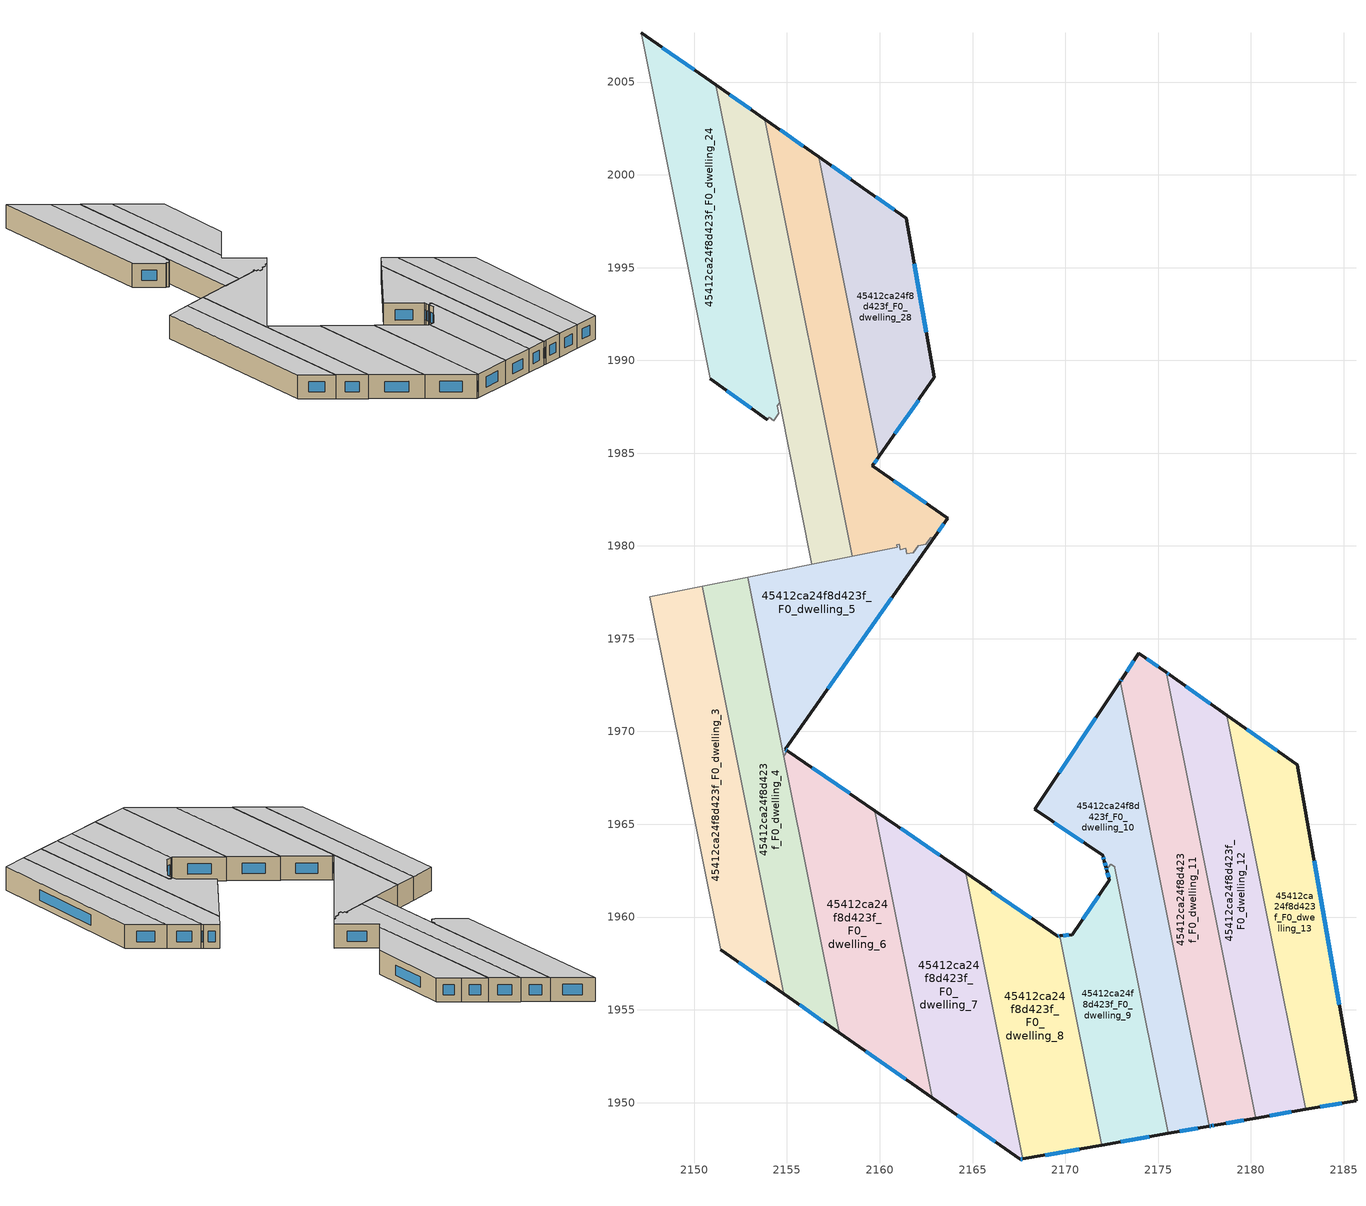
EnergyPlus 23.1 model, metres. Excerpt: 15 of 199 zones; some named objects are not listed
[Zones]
45412ca24f8d423f_F0_dwelling_10
 floor ground (EU_floor_Construction): 2172.96,1972.7 2177.76,1948.72 2175.55,1948.34 2172.67,1962.7 2172.44,1962.86 2172.27,1962.61 2172.2,1962.66 2172.02,1963.32 2168.35,1965.8 z0
 wall outside (EU_wall_Construction): 2172.96,1972.7 2168.35,1965.8 2172.02,1963.32 2172.1,1963.02 2172.2,1962.66 / 2175.55,1948.34 2177.76,1948.72 z0:3
 wall to 45412ca24f8d423f_F0_dwelling_9 (EU_wall_Construction): 2172.2,1962.66 2172.27,1962.61 2172.44,1962.86 2172.67,1962.7 2172.67,1962.67 / 2172.68,1962.67 2175.55,1948.34 z0:3
 wall to 45412ca24f8d423f_F0_dwelling_11 (EU_wall_Construction): 2177.76,1948.73 2172.96,1972.7 z0:3
 window (EU_Window_Construction): 2172.13,1962.91 2172.17,1962.76 / 2172.04,1963.23 2172.08,1963.1 / 2169.4,1965.09 2170.97,1964.03 / 2171.64,1970.73 2169.67,1967.77 / 2176.18,1948.45 2177.13,1948.61 z0.86:2.14
 ceiling to 45412ca24f8d423f_F1_dwelling_10 (EU_floor_Construction): 2177.76,1948.72 2172.96,1972.7 2168.35,1965.8 2172.02,1963.32 2172.2,1962.66 2172.27,1962.61 2172.44,1962.86 2172.67,1962.7 2175.55,1948.34 z3
45412ca24f8d423f_F0_dwelling_11
 floor ground (EU_floor_Construction): 2175.44,1973.18 2180.26,1949.16 2178.06,1948.78 2177.86,1948.74 2177.76,1948.72 2172.96,1972.7 2173.03,1972.82 2173.97,1974.22 z0
 wall outside (EU_wall_Construction): 2177.76,1948.72 2177.86,1948.74 2178.06,1948.78 2180.26,1949.16 / 2175.44,1973.18 2173.97,1974.22 2173.03,1972.82 2172.96,1972.7 z0:3
 wall to 45412ca24f8d423f_F0_dwelling_12 (EU_wall_Construction): 2180.26,1949.16 2175.44,1973.18 z0:3
 window (EU_Window_Construction): 2177.92,1948.75 2178,1948.77 / 2177.79,1948.73 2177.83,1948.74 / 2173.01,1972.79 2172.98,1972.74 / 2173.7,1973.82 2173.3,1973.22 / 2175.02,1973.48 2174.39,1973.93 / 2178.69,1948.89 2179.63,1949.05 z0.86:2.14
 ceiling to 45412ca24f8d423f_F1_dwelling_11 (EU_floor_Construction): 2180.26,1949.16 2175.44,1973.18 2173.97,1974.22 2173.03,1972.82 2172.96,1972.7 2177.76,1948.72 2177.86,1948.74 2178.06,1948.78 z3
45412ca24f8d423f_F0_dwelling_12
 floor ground (EU_floor_Construction): 2178.71,1970.88 2182.96,1949.64 2180.26,1949.16 2175.44,1973.18 2175.62,1973.06 z0
 wall outside (EU_wall_Construction): 2178.71,1970.88 2175.62,1973.06 2175.44,1973.18 / 2180.26,1949.16 2182.96,1949.64 z0:3
 wall to 45412ca24f8d423f_F0_dwelling_13 (EU_wall_Construction): 2182.96,1949.64 2178.71,1970.88 z0:3
 window (EU_Window_Construction): 2175.57,1973.1 2175.49,1973.15 / 2177.82,1971.5 2176.5,1972.44 / 2181.03,1949.3 2182.19,1949.5 z0.86:2.14
 ceiling to 45412ca24f8d423f_F1_dwelling_12 (EU_floor_Construction): 2182.96,1949.64 2178.71,1970.88 2175.62,1973.06 2175.44,1973.18 2180.26,1949.16 z3
45412ca24f8d423f_F0_dwelling_13
 floor ground (EU_floor_Construction): 2182.5,1968.21 2185.67,1950.11 2182.96,1949.64 2178.71,1970.88 z0
 wall outside (EU_wall_Construction): 2182.96,1949.64 2185.67,1950.11 2182.5,1968.21 2178.71,1970.88 z0:3
 window (EU_Window_Construction): 2181.42,1968.97 2179.79,1970.12 / 2184.76,1955.28 2183.4,1963.04 / 2183.74,1949.77 2184.89,1949.98 z0.86:2.14
 ceiling to 45412ca24f8d423f_F1_dwelling_13 (EU_floor_Construction): 2185.67,1950.11 2182.5,1968.21 2178.71,1970.88 2182.96,1949.64 z3
45412ca24f8d423f_F0_dwelling_24
 floor ground (EU_floor_Construction): 2151.17,2004.84 2154.6,1987.73 2154.48,1987.56 2154.56,1987.15 2154.28,1986.75 2154.03,1986.93 2153.95,1986.8 2150.88,1989 2147.13,2007.67 z0
 wall outside (EU_wall_Construction): 2151.17,2004.84 2147.13,2007.67 / 2150.88,1989 2153.95,1986.8 z0:3
 wall to 45412ca24f8d423f_F0_dwelling_23 (EU_wall_Construction): 2147.13,2007.67 2150.88,1989 z0:3
 wall to 45412ca24f8d423f_F0_dwelling_25 (EU_wall_Construction): 2153.95,1986.8 2154.03,1986.93 2154.28,1986.75 2154.56,1987.15 2154.48,1987.56 2154.6,1987.73 z0:3
 wall to 45412ca24f8d423f_F0_dwelling_26 (EU_wall_Construction): 2154.6,1987.73 2151.17,2004.84 z0:3
 window (EU_Window_Construction): 2150.02,2005.65 2148.29,2006.86 / 2151.75,1988.37 2153.07,1987.43 z0.86:2.14
 ceiling to 45412ca24f8d423f_F1_dwelling_24 (EU_floor_Construction): 2154.28,1986.75 2154.56,1987.15 2154.48,1987.56 2154.6,1987.73 2151.17,2004.84 2147.13,2007.67 2150.88,1989 2153.95,1986.8 2154.03,1986.93 z3
45412ca24f8d423f_F0_dwelling_26
 floor ground (EU_floor_Construction): 2153.8,2003.01 2158.52,1979.44 2156.35,1979 2151.17,2004.84 z0
 wall outside (EU_wall_Construction): 2153.8,2003.01 2151.17,2004.84 z0:3
 wall to 45412ca24f8d423f_F0_dwelling_27 (EU_wall_Construction): 2158.52,1979.44 2153.8,2003.01 z0:3
 wall to 45412ca24f8d423f_F0_dwelling_5 (EU_wall_Construction): 2156.35,1979 2158.52,1979.44 z0:3
 wall to 45412ca24f8d423f_F0_dwelling_25 (EU_wall_Construction): 2154.6,1987.73 2156.35,1979 z0:3
 window (EU_Window_Construction): 2153.05,2003.53 2151.92,2004.32 z0.86:2.14
 ceiling to 45412ca24f8d423f_F1_dwelling_26 (EU_floor_Construction): 2158.52,1979.44 2153.8,2003.01 2151.17,2004.84 2156.35,1979 z3
45412ca24f8d423f_F0_dwelling_27
 floor ground (EU_floor_Construction): 2156.72,2000.96 2159.96,1984.82 2159.6,1984.31 2163.66,1981.49 2162.96,1980.48 2162.74,1980.44 2162.49,1980.08 2162.06,1980 2161.81,1979.64 2161.47,1979.57 2161.41,1979.87 2161.11,1979.81 2161.05,1980.1 2160.91,1980.07 2160.94,1979.92 2158.52,1979.44 2153.8,2003.01 z0
 wall outside (EU_wall_Construction): 2156.72,2000.96 2153.8,2003.01 / 2162.96,1980.48 2163.66,1981.49 2159.6,1984.31 2159.96,1984.82 z0:3
 wall to 45412ca24f8d423f_F0_dwelling_5 (EU_wall_Construction): 2158.52,1979.44 2160.94,1979.92 2160.91,1980.07 2161.05,1980.1 2161.11,1979.81 2161.41,1979.87 2161.47,1979.57 2161.81,1979.64 2162.06,1980 2162.49,1980.08 2162.74,1980.44 2162.96,1980.48 z0:3
 wall to 45412ca24f8d423f_F0_dwelling_28 (EU_wall_Construction): 2159.96,1984.82 2156.72,2000.96 z0:3
 window (EU_Window_Construction): 2155.89,2001.55 2154.63,2002.42 / 2159.7,1984.45 2159.85,1984.67 / 2162.5,1982.29 2160.76,1983.5 / 2163.16,1980.77 2163.46,1981.2 z0.86:2.14
 ceiling to 45412ca24f8d423f_F1_dwelling_27 (EU_floor_Construction): 2162.96,1980.48 2163.66,1981.49 2159.6,1984.31 2159.96,1984.82 2156.72,2000.96 2153.8,2003.01 2158.52,1979.44 2160.94,1979.92 2160.91,1980.07 2161.05,1980.1 2161.11,1979.81 2161.41,1979.87 2161.47,1979.57 2161.81,1979.64 2162.06,1980 2162.49,1980.08 2162.74,1980.44 z3
45412ca24f8d423f_F0_dwelling_28
 floor ground (EU_floor_Construction): 2161.43,1997.65 2162.95,1989.08 2159.96,1984.82 2156.72,2000.96 2159.12,1999.28 z0
 wall outside (EU_wall_Construction): 2159.96,1984.82 2162.95,1989.08 2161.43,1997.65 2159.12,1999.28 2156.72,2000.96 z0:3
 window (EU_Window_Construction): 2160.77,1998.12 2159.78,1998.82 / 2162.51,1991.53 2161.86,1995.2 / 2160.81,1986.03 2162.09,1987.86 / 2158.44,1999.76 2157.41,2000.48 z0.86:2.14
 ceiling to 45412ca24f8d423f_F1_dwelling_28 (EU_floor_Construction): 2159.96,1984.82 2162.95,1989.08 2161.43,1997.65 2159.12,1999.28 2156.72,2000.96 z3
45412ca24f8d423f_F0_dwelling_3
 floor ground (EU_floor_Construction): 2150.42,1977.82 2154.82,1955.86 2151.43,1958.24 2147.62,1977.25 z0
 wall outside (EU_wall_Construction): 2151.43,1958.24 2154.82,1955.86 z0:3
 wall to 45412ca24f8d423f_F0_dwelling_4 (EU_wall_Construction): 2154.82,1955.86 2150.42,1977.82 z0:3
 wall to 45412ca24f8d423f_F0_dwelling_2 (EU_wall_Construction): 2147.62,1977.25 2151.43,1958.24 z0:3
 wall to 45412ca24f8d423f_F0_dwelling_25 (EU_wall_Construction): 2150.42,1977.82 2147.62,1977.25 z0:3
 window (EU_Window_Construction): 2152.4,1957.56 2153.85,1956.54 z0.86:2.14
 ceiling to 45412ca24f8d423f_F1_dwelling_3 (EU_floor_Construction): 2154.82,1955.86 2150.42,1977.82 2147.62,1977.25 2151.43,1958.24 z3
45412ca24f8d423f_F0_dwelling_4
 floor ground (EU_floor_Construction): 2152.9,1978.31 2157.82,1953.76 2154.82,1955.86 2150.42,1977.82 z0
 wall outside (EU_wall_Construction): 2154.82,1955.86 2157.82,1953.76 z0:3
 wall to 45412ca24f8d423f_F0_dwelling_6 (EU_wall_Construction): 2157.82,1953.76 2154.83,1968.68 z0:3
 wall to 45412ca24f8d423f_F0_dwelling_5 (EU_wall_Construction): 2154.83,1968.68 2152.9,1978.31 z0:3
 wall to 45412ca24f8d423f_F0_dwelling_25 (EU_wall_Construction): 2152.9,1978.31 2150.42,1977.82 z0:3
 window (EU_Window_Construction): 2155.68,1955.26 2156.96,1954.36 z0.86:2.14
 ceiling to 45412ca24f8d423f_F1_dwelling_4 (EU_floor_Construction): 2157.82,1953.76 2152.9,1978.31 2150.42,1977.82 2154.82,1955.86 z3
45412ca24f8d423f_F0_dwelling_5
 floor ground (EU_floor_Construction): 2162.96,1980.48 2154.9,1969.05 2155.03,1968.96 2154.83,1968.68 2152.9,1978.31 2160.94,1979.92 2160.91,1980.07 2161.05,1980.1 2161.11,1979.81 2161.41,1979.87 2161.47,1979.57 2161.81,1979.64 2162.06,1980 2162.49,1980.08 2162.74,1980.44 z0
 wall outside (EU_wall_Construction): 2155.03,1968.96 2154.9,1969.05 2162.96,1980.48 z0:3
 wall to 45412ca24f8d423f_F0_dwelling_6 (EU_wall_Construction): 2154.83,1968.68 2155.03,1968.96 z0:3
 wall to 45412ca24f8d423f_F0_dwelling_25 (EU_wall_Construction): 2156.35,1979 2152.9,1978.31 z0:3
 window (EU_Window_Construction): 2157.2,1972.31 2160.65,1977.22 / 2154.99,1968.99 2154.94,1969.02 z0.86:2.14
 ceiling to 45412ca24f8d423f_F1_dwelling_5 (EU_floor_Construction): 2155.03,1968.96 2154.9,1969.05 2162.96,1980.48 2162.74,1980.44 2162.49,1980.08 2162.06,1980 2161.81,1979.64 2161.47,1979.57 2161.41,1979.87 2161.11,1979.81 2161.05,1980.1 2160.91,1980.07 2160.94,1979.92 2152.9,1978.31 2154.83,1968.68 z3
45412ca24f8d423f_F0_dwelling_6
 floor ground (EU_floor_Construction): 2159.73,1965.74 2162.83,1950.25 2157.82,1953.76 2154.83,1968.68 2155.03,1968.96 z0
 wall outside (EU_wall_Construction): 2159.73,1965.74 2155.03,1968.96 / 2157.82,1953.76 2162.83,1950.25 z0:3
 wall to 45412ca24f8d423f_F0_dwelling_7 (EU_wall_Construction): 2162.83,1950.25 2159.73,1965.74 z0:3
 window (EU_Window_Construction): 2158.38,1966.66 2156.37,1968.04 / 2159.25,1952.76 2161.4,1951.26 z0.86:2.14
 ceiling to 45412ca24f8d423f_F1_dwelling_6 (EU_floor_Construction): 2162.83,1950.25 2159.73,1965.74 2155.03,1968.96 2154.83,1968.68 2157.82,1953.76 z3
45412ca24f8d423f_F0_dwelling_7
 floor ground (EU_floor_Construction): 2164.63,1962.38 2167.72,1946.96 2167.57,1946.94 2162.83,1950.25 2159.73,1965.74 z0
 wall outside (EU_wall_Construction): 2164.63,1962.38 2159.73,1965.74 / 2162.83,1950.25 2167.57,1946.94 2167.72,1946.96 z0:3
 wall to 45412ca24f8d423f_F0_dwelling_8 (EU_wall_Construction): 2167.72,1946.96 2164.63,1962.38 z0:3
 window (EU_Window_Construction): 2163.23,1963.34 2161.13,1964.78 / 2167.61,1946.94 2167.68,1946.96 / 2164.18,1949.31 2166.21,1947.88 z0.86:2.14
 ceiling to 45412ca24f8d423f_F1_dwelling_7 (EU_floor_Construction): 2167.72,1946.96 2164.63,1962.38 2159.73,1965.74 2162.83,1950.25 2167.57,1946.94 z3
45412ca24f8d423f_F0_dwelling_8
 floor ground (EU_floor_Construction): 2169.7,1958.98 2171.96,1947.71 2167.72,1946.96 2164.63,1962.38 2169.59,1958.97 z0
 wall outside (EU_wall_Construction): 2167.72,1946.96 2171.96,1947.71 / 2169.7,1958.98 2169.59,1958.97 2164.63,1962.38 z0:3
 wall to 45412ca24f8d423f_F0_dwelling_9 (EU_wall_Construction): 2171.96,1947.71 2169.7,1958.98 z0:3
 window (EU_Window_Construction): 2168.93,1947.18 2170.75,1947.49 / 2168.17,1959.94 2166.05,1961.4 / 2169.67,1958.98 2169.62,1958.98 z0.86:2.14
 ceiling to 45412ca24f8d423f_F1_dwelling_8 (EU_floor_Construction): 2171.96,1947.71 2169.7,1958.98 2169.59,1958.97 2164.63,1962.38 2167.72,1946.96 z3
45412ca24f8d423f_F0_dwelling_9
 floor ground (EU_floor_Construction): 2172.67,1962.67 2175.55,1948.34 2171.96,1947.71 2169.7,1958.98 2170.37,1959.06 2172.38,1961.97 2172.22,1962.54 2172.2,1962.66 2172.27,1962.61 2172.44,1962.86 2172.67,1962.7 z0
 wall outside (EU_wall_Construction): 2172.2,1962.66 2172.22,1962.54 2172.38,1961.97 2170.37,1959.06 2169.7,1958.98 / 2171.96,1947.71 2175.55,1948.34 z0:3
 window (EU_Window_Construction): 2172.27,1962.38 2172.33,1962.14 / 2172.2,1962.63 2172.22,1962.58 / 2172.98,1947.89 2174.52,1948.16 / 2170.18,1959.04 2169.89,1959.01 / 2171.8,1961.14 2170.94,1959.89 z0.86:2.14
 ceiling to 45412ca24f8d423f_F1_dwelling_9 (EU_floor_Construction): 2175.55,1948.34 2172.67,1962.67 2172.67,1962.7 2172.44,1962.86 2172.27,1962.61 2172.2,1962.66 2172.22,1962.54 2172.38,1961.97 2170.37,1959.06 2169.7,1958.98 2171.96,1947.71 z3
[Building]
EU S2 Campaign: North Axis=0; Terrain=City; Solar Distribution=FullExterior
[Site:Location]
Helsinki-Vantaa.AP: Latitude=60.317; Longitude=24.963; Time Zone=2; Elevation=54.6
[SizingPeriod:WeatherFileDays]
AnnualSizingPeriod: Begin Month=1; Begin Day of Month=1; End Month=12; End Day of Month=31; Day of Week for Start Day=Monday; Use Weather File Daylight Saving Period=No; Use Weather File Rain and Snow Indicators=No
[MATERIAL]
EU_InternalMass_Material: Roughness=MediumRough; Thickness=0.1; Conductivity=1; Density=1800; Specific Heat=900; Thermal Absorptance=0.9; Solar Absorptance=0.7; Visible Absorptance=0.7
[MATERIAL:NOMASS] Roughness=MediumRough; Thermal Absorptance=0.9; Solar Absorptance=0.7; Visible Absorptance=0.7
Name | Thermal Resistance
EU_wall_NoMass | 1.10183
EU_floor_NoMass | 1.70606
[WINDOWMATERIAL:SIMPLEGLAZINGSYSTEM]
EU_Window_SimpleGlazing: UFactor=3.11035; Solar Heat Gain Coefficient=0.8; Visible Transmittance=0.8
[CONSTRUCTION]
EU_wall_Construction: EU_wall_NoMass
EU_floor_Construction: EU_floor_NoMass
EU_Window_Construction: EU_Window_SimpleGlazing
EU_InternalMass_Construction: EU_InternalMass_Material
[ZONE] Type=1; Multiplier=1; Ceiling Height=autocalculate; Floor Area=autocalculate; Part of Total Floor Area=Yes
Name | Volume
45412ca24f8d423f_F0_dwelling_10 | 197.483
45412ca24f8d423f_F0_dwelling_11 | 190.657
45412ca24f8d423f_F0_dwelling_12 | 190.419
45412ca24f8d423f_F0_dwelling_13 | 179.411
45412ca24f8d423f_F0_dwelling_24 | 193.252
45412ca24f8d423f_F0_dwelling_26 | 167.481
45412ca24f8d423f_F0_dwelling_27 | 189.662
45412ca24f8d423f_F0_dwelling_28 | 146.241
45412ca24f8d423f_F0_dwelling_3 | 179.417
45412ca24f8d423f_F0_dwelling_4 | 179.424
45412ca24f8d423f_F0_dwelling_5 | 145.338
45412ca24f8d423f_F0_dwelling_6 | 199.452
45412ca24f8d423f_F0_dwelling_7 | 196.982
45412ca24f8d423f_F0_dwelling_8 | 175.014
45412ca24f8d423f_F0_dwelling_9 | 139.203
[INTERNALMASS] Construction=EU_InternalMass_Construction
Name | Zone or ZoneList | Surface Area
45412ca24f8d423f_F0_dwelling_3_EU_InternalMass | 45412ca24f8d423f_F0_dwelling_3 | 59.8055
45412ca24f8d423f_F0_dwelling_4_EU_InternalMass | 45412ca24f8d423f_F0_dwelling_4 | 59.8077
45412ca24f8d423f_F0_dwelling_5_EU_InternalMass | 45412ca24f8d423f_F0_dwelling_5 | 48.4442
45412ca24f8d423f_F0_dwelling_6_EU_InternalMass | 45412ca24f8d423f_F0_dwelling_6 | 66.4798
45412ca24f8d423f_F0_dwelling_7_EU_InternalMass | 45412ca24f8d423f_F0_dwelling_7 | 65.6623
45412ca24f8d423f_F0_dwelling_8_EU_InternalMass | 45412ca24f8d423f_F0_dwelling_8 | 58.3381
45412ca24f8d423f_F0_dwelling_9_EU_InternalMass | 45412ca24f8d423f_F0_dwelling_9 | 46.4009
45412ca24f8d423f_F0_dwelling_10_EU_InternalMass | 45412ca24f8d423f_F0_dwelling_10 | 65.8182
45412ca24f8d423f_F0_dwelling_11_EU_InternalMass | 45412ca24f8d423f_F0_dwelling_11 | 63.5547
45412ca24f8d423f_F0_dwelling_12_EU_InternalMass | 45412ca24f8d423f_F0_dwelling_12 | 63.4711
45412ca24f8d423f_F0_dwelling_13_EU_InternalMass | 45412ca24f8d423f_F0_dwelling_13 | 59.8036
45412ca24f8d423f_F0_dwelling_24_EU_InternalMass | 45412ca24f8d423f_F0_dwelling_24 | 64.4181
45412ca24f8d423f_F0_dwelling_26_EU_InternalMass | 45412ca24f8d423f_F0_dwelling_26 | 55.8273
45412ca24f8d423f_F0_dwelling_27_EU_InternalMass | 45412ca24f8d423f_F0_dwelling_27 | 63.2223
45412ca24f8d423f_F0_dwelling_28_EU_InternalMass | 45412ca24f8d423f_F0_dwelling_28 | 48.7465
[OTHEREQUIPMENT] Fuel Type=Electricity; Design Level Calculation Method=Watts/Area; Power per Zone Floor Area=1; Fraction Latent=0; Fraction Radiant=0; Fraction Lost=0; Carbon Dioxide Generation Rate=0; EndUse Subcategory=EU_Step8_InternalGains
Name | Zone or ZoneList or Space or SpaceList | Schedule
EU_Step8_InternalGain_45412ca24f8d423f_F0_dwelling_3_f000 | 45412ca24f8d423f_F0_dwelling_3 | EU_Step8_GainSchedule_45412ca24f8d423f_F0_dwelling_3_f000
EU_Step8_InternalGain_45412ca24f8d423f_F0_dwelling_4_f000 | 45412ca24f8d423f_F0_dwelling_4 | EU_Step8_GainSchedule_45412ca24f8d423f_F0_dwelling_4_f000
EU_Step8_InternalGain_45412ca24f8d423f_F0_dwelling_5_f000 | 45412ca24f8d423f_F0_dwelling_5 | EU_Step8_GainSchedule_45412ca24f8d423f_F0_dwelling_5_f000
EU_Step8_InternalGain_45412ca24f8d423f_F0_dwelling_6_f000 | 45412ca24f8d423f_F0_dwelling_6 | EU_Step8_GainSchedule_45412ca24f8d423f_F0_dwelling_6_f000
EU_Step8_InternalGain_45412ca24f8d423f_F0_dwelling_7_f000 | 45412ca24f8d423f_F0_dwelling_7 | EU_Step8_GainSchedule_45412ca24f8d423f_F0_dwelling_7_f000
EU_Step8_InternalGain_45412ca24f8d423f_F0_dwelling_8_f000 | 45412ca24f8d423f_F0_dwelling_8 | EU_Step8_GainSchedule_45412ca24f8d423f_F0_dwelling_8_f000
EU_Step8_InternalGain_45412ca24f8d423f_F0_dwelling_9_f000 | 45412ca24f8d423f_F0_dwelling_9 | EU_Step8_GainSchedule_45412ca24f8d423f_F0_dwelling_9_f000
EU_Step8_InternalGain_45412ca24f8d423f_F0_dwelling_10_f000 | 45412ca24f8d423f_F0_dwelling_10 | EU_Step8_GainSchedule_45412ca24f8d423f_F0_dwelling_10_f000
EU_Step8_InternalGain_45412ca24f8d423f_F0_dwelling_11_f000 | 45412ca24f8d423f_F0_dwelling_11 | EU_Step8_GainSchedule_45412ca24f8d423f_F0_dwelling_11_f000
EU_Step8_InternalGain_45412ca24f8d423f_F0_dwelling_12_f000 | 45412ca24f8d423f_F0_dwelling_12 | EU_Step8_GainSchedule_45412ca24f8d423f_F0_dwelling_12_f000
EU_Step8_InternalGain_45412ca24f8d423f_F0_dwelling_13_f000 | 45412ca24f8d423f_F0_dwelling_13 | EU_Step8_GainSchedule_45412ca24f8d423f_F0_dwelling_13_f000
EU_Step8_InternalGain_45412ca24f8d423f_F0_dwelling_24_f000 | 45412ca24f8d423f_F0_dwelling_24 | EU_Step8_GainSchedule_45412ca24f8d423f_F0_dwelling_24_f000
EU_Step8_InternalGain_45412ca24f8d423f_F0_dwelling_26_f000 | 45412ca24f8d423f_F0_dwelling_26 | EU_Step8_GainSchedule_45412ca24f8d423f_F0_dwelling_26_f000
EU_Step8_InternalGain_45412ca24f8d423f_F0_dwelling_27_f000 | 45412ca24f8d423f_F0_dwelling_27 | EU_Step8_GainSchedule_45412ca24f8d423f_F0_dwelling_27_f000
EU_Step8_InternalGain_45412ca24f8d423f_F0_dwelling_28_f000 | 45412ca24f8d423f_F0_dwelling_28 | EU_Step8_GainSchedule_45412ca24f8d423f_F0_dwelling_28_f000
[ZONEVENTILATION:DESIGNFLOWRATE] Schedule=EU_AlwaysOn; Design Flow Rate Calculation Method=AirChanges/Hour; Air Changes per Hour=0.756316; Ventilation Type=Natural; Fan Pressure Rise=0; Fan Total Efficiency=1; Constant Term Coefficient=1; Temperature Term Coefficient=0; Velocity Term Coefficient=0; Velocity Squared Term Coefficient=0; Minimum Indoor Temperature=-100; Maximum Indoor Temperature=100; Delta Temperature=-100; Minimum Outdoor Temperature=-100; Maximum Outdoor Temperature=100; Maximum Wind Speed=40
Name | Zone or ZoneList or Space or SpaceList
EU_ConstantAir_45412ca24f8d423f_F0_dwelling_3 | 45412ca24f8d423f_F0_dwelling_3
EU_ConstantAir_45412ca24f8d423f_F0_dwelling_4 | 45412ca24f8d423f_F0_dwelling_4
EU_ConstantAir_45412ca24f8d423f_F0_dwelling_5 | 45412ca24f8d423f_F0_dwelling_5
EU_ConstantAir_45412ca24f8d423f_F0_dwelling_6 | 45412ca24f8d423f_F0_dwelling_6
EU_ConstantAir_45412ca24f8d423f_F0_dwelling_7 | 45412ca24f8d423f_F0_dwelling_7
EU_ConstantAir_45412ca24f8d423f_F0_dwelling_8 | 45412ca24f8d423f_F0_dwelling_8
EU_ConstantAir_45412ca24f8d423f_F0_dwelling_9 | 45412ca24f8d423f_F0_dwelling_9
EU_ConstantAir_45412ca24f8d423f_F0_dwelling_10 | 45412ca24f8d423f_F0_dwelling_10
EU_ConstantAir_45412ca24f8d423f_F0_dwelling_11 | 45412ca24f8d423f_F0_dwelling_11
EU_ConstantAir_45412ca24f8d423f_F0_dwelling_12 | 45412ca24f8d423f_F0_dwelling_12
EU_ConstantAir_45412ca24f8d423f_F0_dwelling_13 | 45412ca24f8d423f_F0_dwelling_13
EU_ConstantAir_45412ca24f8d423f_F0_dwelling_24 | 45412ca24f8d423f_F0_dwelling_24
EU_ConstantAir_45412ca24f8d423f_F0_dwelling_26 | 45412ca24f8d423f_F0_dwelling_26
EU_ConstantAir_45412ca24f8d423f_F0_dwelling_27 | 45412ca24f8d423f_F0_dwelling_27
EU_ConstantAir_45412ca24f8d423f_F0_dwelling_28 | 45412ca24f8d423f_F0_dwelling_28
[HVACTEMPLATE:ZONE:IDEALLOADSAIRSYSTEM] System Availability Schedule=EU_AlwaysOn; Maximum Heating Supply Air Temperature=50; Minimum Cooling Supply Air Temperature=13; Maximum Heating Supply Air Humidity Ratio=0.0156; Minimum Cooling Supply Air Humidity Ratio=0.0077; Heating Limit=NoLimit; Cooling Limit=NoLimit; Heating Availability Schedule=EU_AlwaysOn; Cooling Availability Schedule=EU_CoolingOff; Dehumidification Control Type=ConstantSensibleHeatRatio; Cooling Sensible Heat Ratio=0.7; Dehumidification Setpoint=60; Humidification Control Type=None; Humidification Setpoint=30; Outdoor Air Method=None; Outdoor Air Flow Rate per Person=0.00944; Outdoor Air Flow Rate per Zone Floor Area=0; Outdoor Air Flow Rate per Zone=0; Demand Controlled Ventilation Type=None; Outdoor Air Economizer Type=NoEconomizer; Heat Recovery Type=None; Sensible Heat Recovery Effectiveness=0.7; Latent Heat Recovery Effectiveness=0.65
Name | Template Thermostat
45412ca24f8d423f_F0_dwelling_3 | EU_HeatOnly_45412ca24f8d423f_F0_dwelling_3
45412ca24f8d423f_F0_dwelling_4 | EU_HeatOnly_45412ca24f8d423f_F0_dwelling_4
45412ca24f8d423f_F0_dwelling_5 | EU_HeatOnly_45412ca24f8d423f_F0_dwelling_5
45412ca24f8d423f_F0_dwelling_6 | EU_HeatOnly_45412ca24f8d423f_F0_dwelling_6
45412ca24f8d423f_F0_dwelling_7 | EU_HeatOnly_45412ca24f8d423f_F0_dwelling_7
45412ca24f8d423f_F0_dwelling_8 | EU_HeatOnly_45412ca24f8d423f_F0_dwelling_8
45412ca24f8d423f_F0_dwelling_9 | EU_HeatOnly_45412ca24f8d423f_F0_dwelling_9
45412ca24f8d423f_F0_dwelling_10 | EU_HeatOnly_45412ca24f8d423f_F0_dwelling_10
45412ca24f8d423f_F0_dwelling_11 | EU_HeatOnly_45412ca24f8d423f_F0_dwelling_11
45412ca24f8d423f_F0_dwelling_12 | EU_HeatOnly_45412ca24f8d423f_F0_dwelling_12
45412ca24f8d423f_F0_dwelling_13 | EU_HeatOnly_45412ca24f8d423f_F0_dwelling_13
45412ca24f8d423f_F0_dwelling_24 | EU_HeatOnly_45412ca24f8d423f_F0_dwelling_24
45412ca24f8d423f_F0_dwelling_26 | EU_HeatOnly_45412ca24f8d423f_F0_dwelling_26
45412ca24f8d423f_F0_dwelling_27 | EU_HeatOnly_45412ca24f8d423f_F0_dwelling_27
45412ca24f8d423f_F0_dwelling_28 | EU_HeatOnly_45412ca24f8d423f_F0_dwelling_28
[SIZING:ZONE] Zone Cooling Design Supply Air Temperature Input Method=SupplyAirTemperature; Zone Cooling Design Supply Air Temperature=13; Zone Heating Design Supply Air Temperature Input Method=SupplyAirTemperature; Zone Heating Design Supply Air Temperature=50; Zone Cooling Design Supply Air Humidity Ratio=0.008; Zone Heating Design Supply Air Humidity Ratio=0.008; Cooling Design Air Flow Method=DesignDay; Cooling Design Air Flow Rate=0; Cooling Minimum Air Flow per Zone Floor Area=0.000762; Cooling Minimum Air Flow=0; Cooling Minimum Air Flow Fraction=0.2; Heating Design Air Flow Method=DesignDay; Heating Design Air Flow Rate=0; Heating Maximum Air Flow per Zone Floor Area=0.002032; Heating Maximum Air Flow=0.141576; Heating Maximum Air Flow Fraction=0.3; Account for Dedicated Outdoor Air System=No; Dedicated Outdoor Air System Control Strategy=NeutralSupplyAir; Dedicated Outdoor Air Low Setpoint Temperature for Design=autosize; Dedicated Outdoor Air High Setpoint Temperature for Design=autosize; Zone Load Sizing Method=Sensible Load Only No Latent Load; Zone Latent Cooling Design Supply Air Humidity Ratio Input Method=HumidityRatioDifference; Zone Cooling Design Supply Air Humidity Ratio Difference=0.005; Zone Latent Heating Design Supply Air Humidity Ratio Input Method=HumidityRatioDifference; Zone Humidification Design Supply Air Humidity Ratio Difference=0.005
45412ca24f8d423f_F0_dwelling_3; 45412ca24f8d423f_F0_dwelling_4; 45412ca24f8d423f_F0_dwelling_5; 45412ca24f8d423f_F0_dwelling_6; 45412ca24f8d423f_F0_dwelling_7; 45412ca24f8d423f_F0_dwelling_8; 45412ca24f8d423f_F0_dwelling_9; 45412ca24f8d423f_F0_dwelling_10; 45412ca24f8d423f_F0_dwelling_11; 45412ca24f8d423f_F0_dwelling_12; 45412ca24f8d423f_F0_dwelling_13; 45412ca24f8d423f_F0_dwelling_24; 45412ca24f8d423f_F0_dwelling_26; 45412ca24f8d423f_F0_dwelling_27; 45412ca24f8d423f_F0_dwelling_28
[SCHEDULE:CONSTANT]
Name | Hourly Value
EU_AlwaysOn | 1
EU_CoolingOff | 0
[SCHEDULE:FILE] Column Number=1; Rows to Skip at Top=0; Number of Hours of Data=8760; Column Separator=Comma; Interpolate to Timestep=No; Minutes per Item=60; Adjust Schedule for Daylight Savings=Yes
Name | File
EU_Step8_GainSchedule_45412ca24f8d423f_F0_dwelling_3_f000 | ../../schedules/45412ca24f8d423f/45412ca24f8d423f_F0_dwelling_3_f000_gain.csv
EU_Step8_GainSchedule_45412ca24f8d423f_F0_dwelling_4_f000 | ../../schedules/45412ca24f8d423f/45412ca24f8d423f_F0_dwelling_4_f000_gain.csv
EU_Step8_GainSchedule_45412ca24f8d423f_F0_dwelling_5_f000 | ../../schedules/45412ca24f8d423f/45412ca24f8d423f_F0_dwelling_5_f000_gain.csv
EU_Step8_GainSchedule_45412ca24f8d423f_F0_dwelling_6_f000 | ../../schedules/45412ca24f8d423f/45412ca24f8d423f_F0_dwelling_6_f000_gain.csv
EU_Step8_GainSchedule_45412ca24f8d423f_F0_dwelling_7_f000 | ../../schedules/45412ca24f8d423f/45412ca24f8d423f_F0_dwelling_7_f000_gain.csv
EU_Step8_GainSchedule_45412ca24f8d423f_F0_dwelling_8_f000 | ../../schedules/45412ca24f8d423f/45412ca24f8d423f_F0_dwelling_8_f000_gain.csv
EU_Step8_GainSchedule_45412ca24f8d423f_F0_dwelling_9_f000 | ../../schedules/45412ca24f8d423f/45412ca24f8d423f_F0_dwelling_9_f000_gain.csv
EU_Step8_GainSchedule_45412ca24f8d423f_F0_dwelling_10_f000 | ../../schedules/45412ca24f8d423f/45412ca24f8d423f_F0_dwelling_10_f000_gain.csv
EU_Step8_GainSchedule_45412ca24f8d423f_F0_dwelling_11_f000 | ../../schedules/45412ca24f8d423f/45412ca24f8d423f_F0_dwelling_11_f000_gain.csv
EU_Step8_GainSchedule_45412ca24f8d423f_F0_dwelling_12_f000 | ../../schedules/45412ca24f8d423f/45412ca24f8d423f_F0_dwelling_12_f000_gain.csv
EU_Step8_GainSchedule_45412ca24f8d423f_F0_dwelling_13_f000 | ../../schedules/45412ca24f8d423f/45412ca24f8d423f_F0_dwelling_13_f000_gain.csv
EU_Step8_GainSchedule_45412ca24f8d423f_F0_dwelling_24_f000 | ../../schedules/45412ca24f8d423f/45412ca24f8d423f_F0_dwelling_24_f000_gain.csv
EU_Step8_GainSchedule_45412ca24f8d423f_F0_dwelling_26_f000 | ../../schedules/45412ca24f8d423f/45412ca24f8d423f_F0_dwelling_26_f000_gain.csv
EU_Step8_GainSchedule_45412ca24f8d423f_F0_dwelling_27_f000 | ../../schedules/45412ca24f8d423f/45412ca24f8d423f_F0_dwelling_27_f000_gain.csv
EU_Step8_GainSchedule_45412ca24f8d423f_F0_dwelling_28_f000 | ../../schedules/45412ca24f8d423f/45412ca24f8d423f_F0_dwelling_28_f000_gain.csv
